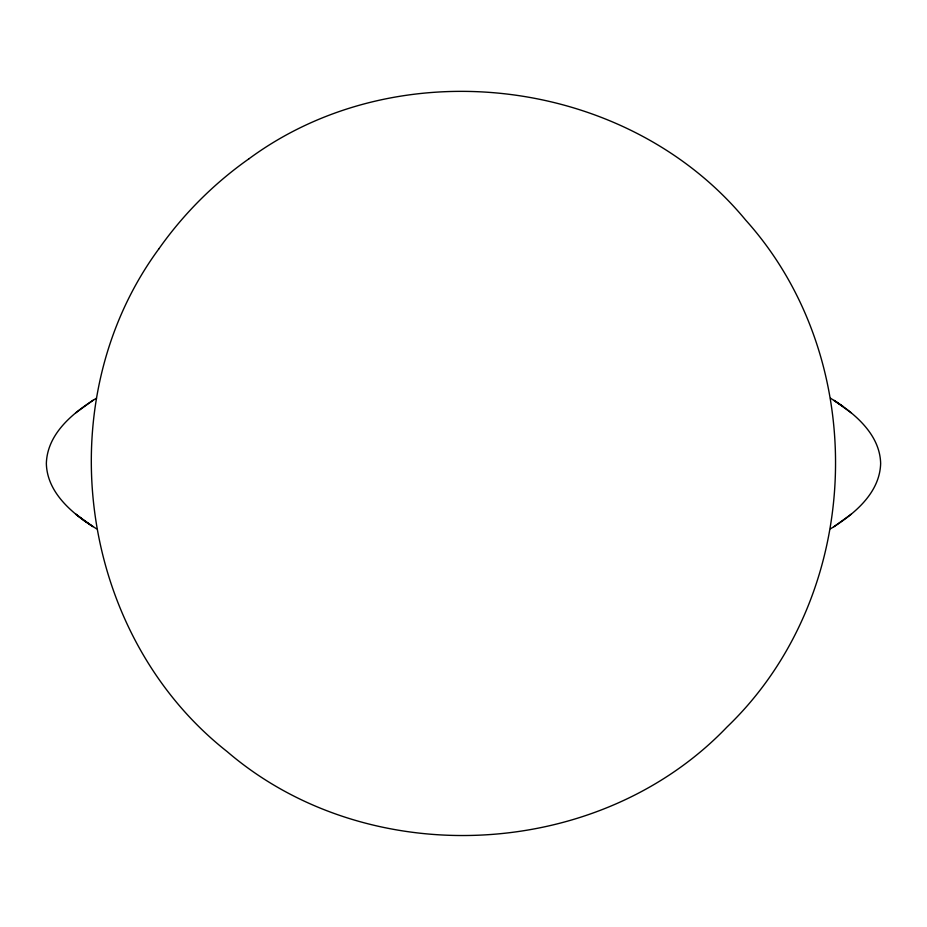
<?xml version="1.0" encoding="UTF-8"?>
<svg xmlns="http://www.w3.org/2000/svg" width="927" height="927" viewBox="0 0 927 927"><rect width="100%" height="100%" fill="white"/><g stroke="black" fill="none" stroke-linecap="round" stroke-linejoin="round"><path stroke-width="1.39" d="M158.818 248.923C46.385 401.843 77.938 634.172 227.092 751.565C368.181 872.631 598.46 861.322 727.011 727.011C863.941 595.563 872.574 361.252 745.679 220.093C627.359 76.686 398.54 48.471 248.923 158.818M158.818 248.923C183.407 214.021 214.021 183.407 248.923 158.818M96.489 398.193C73.129 412.642 47.207 433.651 46.35 463.5C47.022 491.866 70.939 512.376 92.955 526.64L75.794 514.195L83.778 520.406M830.511 528.807C853.871 514.358 879.793 493.349 880.65 463.5C879.978 435.134 856.061 414.624 834.045 400.36L851.206 412.805M75.643 412.897L93.094 400.244M851.357 514.103L833.906 526.756M830.511 398.193L843.072 406.478M96.489 528.807L83.928 520.522"/></g></svg>
